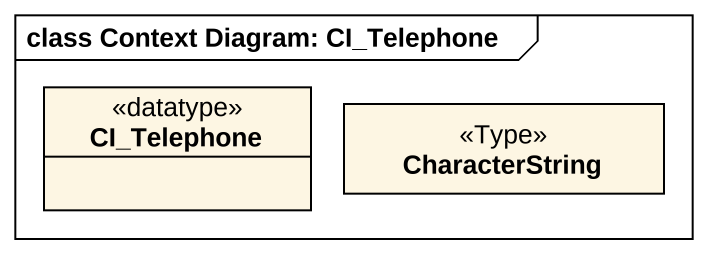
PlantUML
@startuml
mainframe class Context Diagram: CI_Telephone
hide circle
hide empty members
class CI_Telephone <<datatype>>
class CharacterString <<Type>>
@enduml
